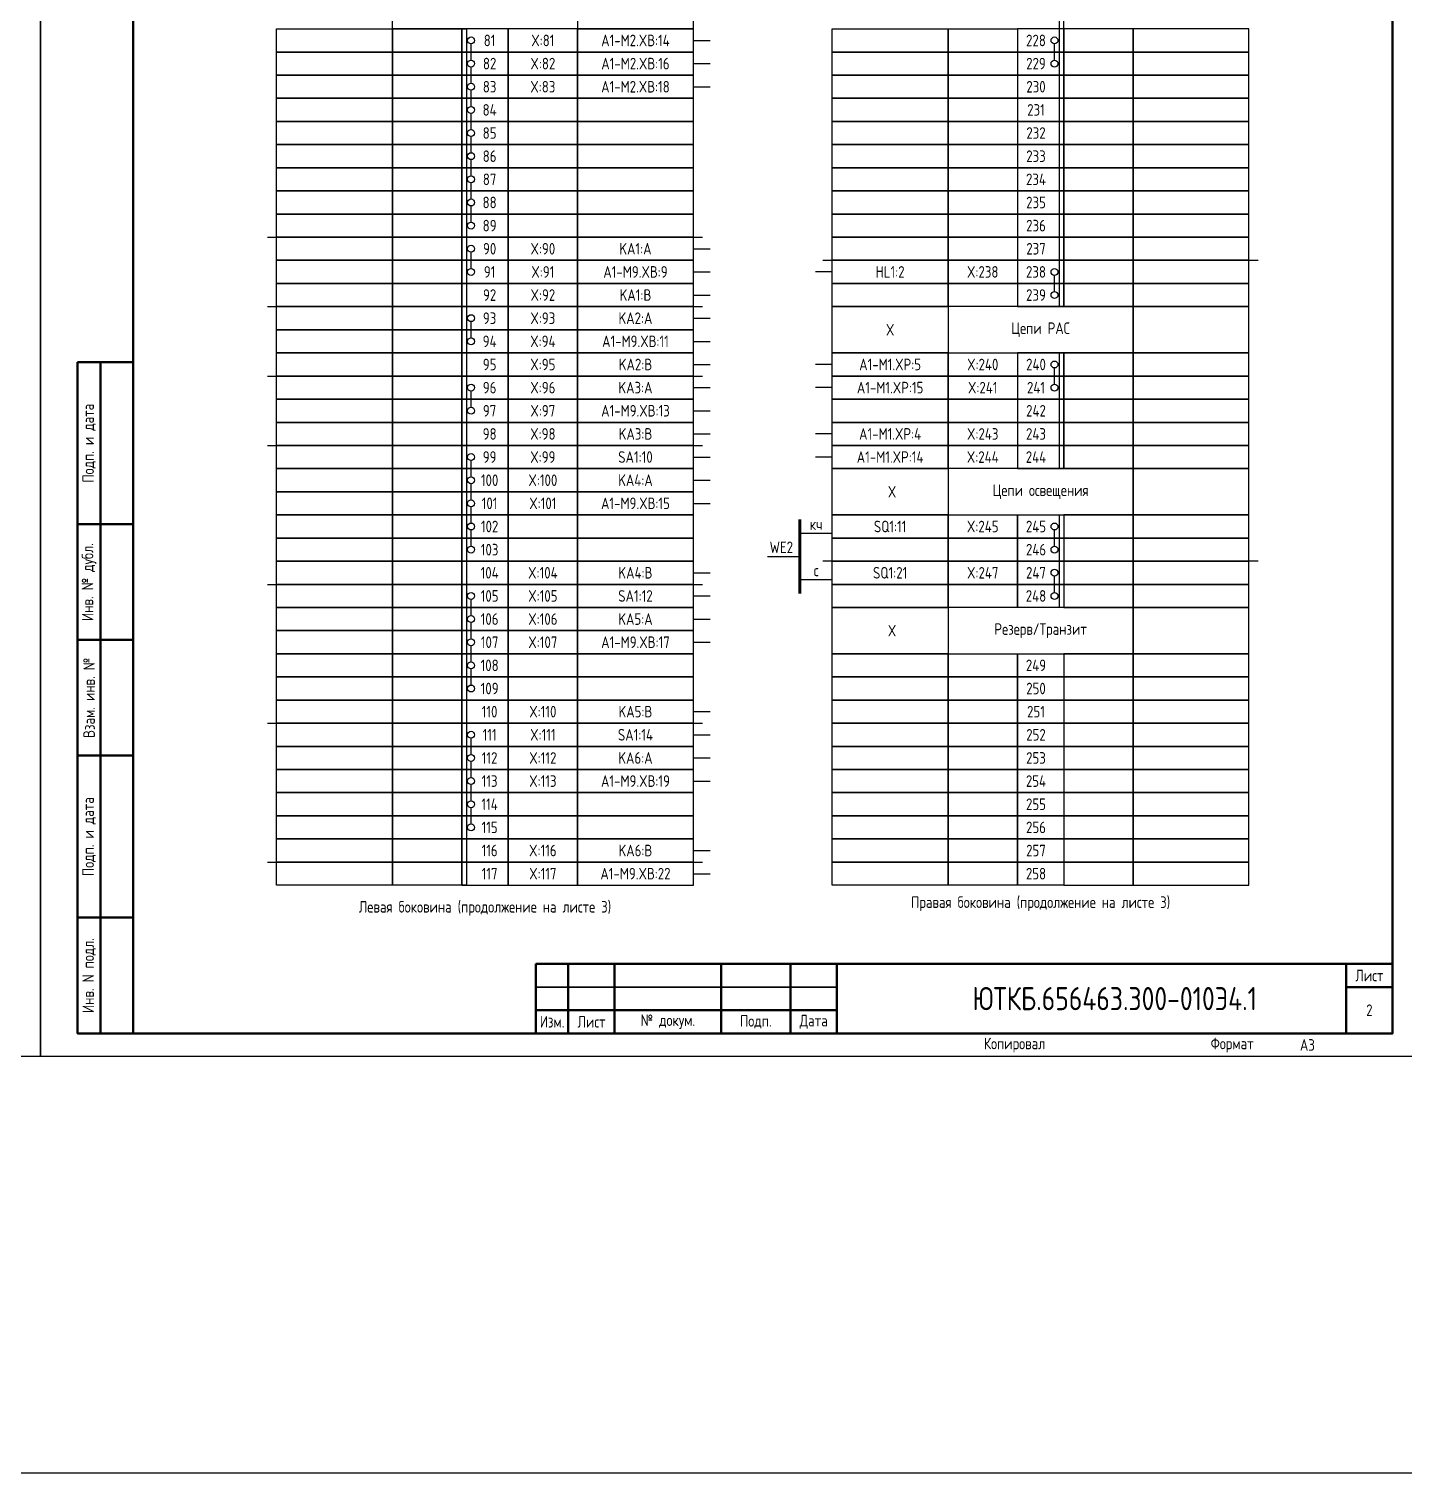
# Model space of a CAD drawing. Header units: millimetres. Extents: x -774 to 4101, y -90 to 618.
# Drawn here: x 3234.5 to 3531.5, y -90 to 222 of the extents above; entities that cross this region are included whole.
import ezdxf

# ---------------------------------------------------------------- set-up
doc = ezdxf.new("R2010")
doc.units = ezdxf.units.MM
doc.styles.add('Gost_type_A', font='GOST_A.TTF')

# ---------------------------------------------------------------- blocks, each defined once
blk = doc.blocks.new('Штамп левый нижний')
at = {"lineweight": 50}
for points in [[(-12, 145), (-7, 145), (-7, 110), (-12, 110)], [(-7, 145), (0, 145), (0, 110), (-7, 110)], [(-12, 110), (-7, 110), (-7, 85), (-12, 85)], [(-7, 110), (0, 110), (0, 85), (-7, 85)], [(-12, 85), (-7, 85), (-7, 60), (-12, 60)], [(-7, 85), (0, 85), (0, 60), (-7, 60)], [(-12, 60), (-7, 60), (-7, 25), (-12, 25)], [(-7, 60), (0, 60), (0, 25), (-7, 25)], [(-12, 25), (-7, 25), (-7, 0), (-12, 0)], [(-7, 25), (0, 25), (0, 0), (-7, 0)]]:
    blk.add_lwpolyline(points, close=True, dxfattribs=at)
at = {"char_height": 2.5, "attachment_point": 5, "rotation": 90, "style": 'Gost_type_A'}
for s, insert, width in [('Подп. и дата', (-9.5, 127.5), 35), ('Инв. № дубл.', (-9.5, 97.5), 25), ('Взам. инв. №', (-9.5, 72.5), 25), ('Подп. и дата', (-9.5, 42.5), 35), ('Инв. N подл.', (-9.5, 12.5), 25)]:
    blk.add_mtext(s, dxfattribs=dict(at, insert=insert, width=width))
blk = doc.blocks.new('Штамп малый нижний')
at = {"lineweight": 50}
for points in [[(-185, 15), (-178, 15), (-178, 5), (-185, 5)], [(-178, 15), (-168, 15), (-168, 5), (-178, 5)], [(-168, 15), (-145, 15), (-145, 5), (-168, 5)], [(-145, 15), (-130, 15), (-130, 5), (-145, 5)], [(-130, 15), (-120, 15), (-120, 5), (-130, 5)], [(-120, 15), (-10, 15), (-10, 0), (-120, 0)], [(-10, 15), (0, 15), (0, 10), (-10, 10)], [(-10, 10), (0, 10), (0, 0), (-10, 0)], [(-185, 5), (-178, 5), (-178, 0), (-185, 0)], [(-178, 5), (-168, 5), (-168, 0), (-178, 0)], [(-168, 5), (-145, 5), (-145, 0), (-168, 0)], [(-145, 5), (-130, 5), (-130, 0), (-145, 0)], [(-130, 5), (-120, 5), (-120, 0), (-130, 0)]]:
    blk.add_lwpolyline(points, close=True, dxfattribs=at)
for points in [[(-185, 15), (-178, 15), (-178, 10), (-185, 10)], [(-178, 15), (-168, 15), (-168, 10), (-178, 10)], [(-168, 15), (-145, 15), (-145, 10), (-168, 10)], [(-145, 15), (-130, 15), (-130, 10), (-145, 10)], [(-130, 15), (-120, 15), (-120, 10), (-130, 10)], [(-185, 10), (-178, 10), (-178, 5), (-185, 5)], [(-178, 10), (-168, 10), (-168, 5), (-178, 5)], [(-168, 10), (-145, 10), (-145, 5), (-168, 5)], [(-145, 10), (-130, 10), (-130, 5), (-145, 5)], [(-130, 10), (-120, 10), (-120, 5), (-130, 5)]]:
    blk.add_lwpolyline(points, close=True)
at = {"char_height": 2.5, "style": 'Gost_type_A'}
for s, insert, width, attachment_point in [('Лист', (-5, 12.5), 10, 5), ('Изм.', (-181.5, 2.5), 7, 5), ('Лист', (-173, 2.5), 10, 5), ('№ докум.', (-156.5, 2.5), 23, 5), ('Подп.', (-137.5, 2.5), 15, 5), ('Дата', (-125, 2.5), 10, 5), ('Копировал', (-75, -2.53), 13.1202, 6), ('Формат', (-30, -2.53), 13.1202, 6)]:
    blk.add_mtext(s, dxfattribs=dict(at, insert=insert, width=width, attachment_point=attachment_point))

msp = doc.modelspace()

# ---------------------------------------------------------------- linework, layer by layer
for p, q in [((3330, 215.25), (3330, 218.75)), ((3378, 219.5), (3381.62, 219.5)), ((3456, 215.25), (3456, 218.75)), ((3330, 210.25), (3330, 213.75)), ((3378, 214.5), (3381.62, 214.5)), ((3378, 209.5), (3381.62, 209.5)), ((3330, 205.25), (3330, 208.75)), ((3330, 200.25), (3330, 203.75)), ((3330, 195.25), (3330, 198.75)), ((3330, 190.25), (3330, 193.75)), ((3330, 185.25), (3330, 188.75)), ((3330, 180.25), (3330, 183.75)), ((3330, 170.25), (3330, 173.75)), ((3378, 174.5), (3381.62, 174.5)), ((3378, 169.5), (3381.62, 169.5)), ((3408, 169.5), (3404.38, 169.5)), ((3456, 165.25), (3456, 168.75)), ((3378, 164.5), (3381.62, 164.5)), ((3378, 159.5), (3381.62, 159.5)), ((3330, 155.25), (3330, 158.75)), ((3378, 154.5), (3381.62, 154.5)), ((3457, 152), (3457, 127)), ((3378, 149.5), (3381.62, 149.5)), ((3408, 149.5), (3404.38, 149.5)), ((3456, 145.25), (3456, 148.75)), ((3330, 140.25), (3330, 143.75)), ((3378, 144.5), (3381.62, 144.5)), ((3408, 144.5), (3404.38, 144.5)), ((3378, 139.5), (3381.62, 139.5)), ((3378, 134.5), (3381.62, 134.5)), ((3408, 134.5), (3404.38, 134.5)), ((3330, 125.25), (3330, 128.75)), ((3378, 129.5), (3381.62, 129.5)), ((3408, 129.5), (3404.38, 129.5)), ((3330, 120.25), (3330, 123.75)), ((3378, 124.5), (3381.62, 124.5)), ((3330, 115.25), (3330, 118.75)), ((3378, 119.5), (3381.62, 119.5)), ((3457, 117), (3457, 107)), ((3330, 110.25), (3330, 113.75)), ((3408, 113), (3401, 113)), ((3456, 110.25), (3456, 113.75)), ((3394, 108), (3401, 108)), ((3457, 107), (3457, 97)), ((3378, 104.5), (3381.62, 104.5)), ((3408, 103), (3401, 103)), ((3456, 100.25), (3456, 103.75)), ((3330, 95.25), (3330, 98.75)), ((3378, 99.5), (3381.62, 99.5)), ((3330, 90.25), (3330, 93.75)), ((3378, 94.5), (3381.62, 94.5)), ((3330, 85.25), (3330, 88.75)), ((3378, 89.5), (3381.62, 89.5)), ((3330, 80.25), (3330, 83.75)), ((3378, 74.5), (3381.62, 74.5)), ((3330, 65.25), (3330, 68.75)), ((3378, 69.5), (3381.62, 69.5)), ((3330, 60.25), (3330, 63.75)), ((3378, 64.5), (3381.62, 64.5)), ((3378, 59.5), (3381.62, 59.5)), ((3330, 55.25), (3330, 58.75)), ((3330, 50.25), (3330, 53.75)), ((3378, 44.5), (3381.62, 44.5)), ((3378, 39.5), (3381.62, 39.5))]:
    msp.add_line(p, q)
at = {"lineweight": 30}
for p, q in [((3286, 177), (3380, 177)), ((3406, 172), (3500, 172)), ((3286, 162), (3380, 162)), ((3286, 147), (3380, 147)), ((3286, 132), (3380, 132)), ((3500, 107), (3406, 107)), ((3286, 102), (3380, 102)), ((3286, 72), (3380, 72)), ((3286, 42), (3380, 42))]:
    msp.add_line(p, q, dxfattribs=at)
at = {"linetype": 'ByBlock', "lineweight": 60}
msp.add_line((3401, 100), (3401, 116), dxfattribs=at)
at = {"color": 3}
msp.add_lwpolyline([(-774, 618), (4101, 618), (4101, -90), (-774, -90)], close=True, dxfattribs=at)
for points in [[(3237, 420), (3237, 0), (2940, 0), (2940, 420)], [(3534, 420), (3534, 0), (3237, 0), (3237, 420)], [(3313, 232), (3353, 232), (3353, 222), (3313, 222)], [(3378, 232), (3353, 232), (3353, 222), (3378, 222)], [(3458, 232), (3457, 232), (3457, 162), (3458, 162)], [(3288, 222), (3313, 222), (3313, 217), (3288, 217)], [(3313, 222), (3328, 222), (3328, 217), (3313, 217)], [(3338, 222), (3328, 222), (3328, 217), (3338, 217)], [(3328, 222), (3329, 222), (3329, 217), (3328, 217)], [(3353, 222), (3338, 222), (3338, 217), (3353, 217)], [(3378, 222), (3353, 222), (3353, 217), (3378, 217)], [(3408, 222), (3433, 222), (3433, 217), (3408, 217)], [(3433, 222), (3448, 222), (3448, 217), (3433, 217)], [(3458, 222), (3448, 222), (3448, 217), (3458, 217)], [(3473, 222), (3458, 222), (3458, 217), (3473, 217)], [(3498, 222), (3473, 222), (3473, 217), (3498, 217)], [(3288, 217), (3313, 217), (3313, 212), (3288, 212)], [(3313, 217), (3328, 217), (3328, 212), (3313, 212)], [(3338, 217), (3328, 217), (3328, 212), (3338, 212)], [(3328, 217), (3329, 217), (3329, 212), (3328, 212)], [(3353, 217), (3338, 217), (3338, 212), (3353, 212)], [(3378, 217), (3353, 217), (3353, 212), (3378, 212)], [(3408, 217), (3433, 217), (3433, 212), (3408, 212)], [(3433, 217), (3448, 217), (3448, 212), (3433, 212)], [(3458, 217), (3448, 217), (3448, 212), (3458, 212)], [(3473, 217), (3458, 217), (3458, 212), (3473, 212)], [(3498, 217), (3473, 217), (3473, 212), (3498, 212)], [(3288, 212), (3313, 212), (3313, 207), (3288, 207)], [(3313, 212), (3328, 212), (3328, 207), (3313, 207)], [(3338, 212), (3328, 212), (3328, 207), (3338, 207)], [(3328, 212), (3329, 212), (3329, 207), (3328, 207)], [(3353, 212), (3338, 212), (3338, 207), (3353, 207)], [(3378, 212), (3353, 212), (3353, 207), (3378, 207)], [(3408, 212), (3433, 212), (3433, 207), (3408, 207)], [(3433, 212), (3448, 212), (3448, 207), (3433, 207)], [(3458, 212), (3448, 212), (3448, 207), (3458, 207)], [(3473, 212), (3458, 212), (3458, 207), (3473, 207)], [(3498, 212), (3473, 212), (3473, 207), (3498, 207)], [(3288, 207), (3313, 207), (3313, 202), (3288, 202)], [(3313, 207), (3328, 207), (3328, 202), (3313, 202)], [(3338, 207), (3328, 207), (3328, 202), (3338, 202)], [(3328, 207), (3329, 207), (3329, 202), (3328, 202)], [(3353, 207), (3338, 207), (3338, 202), (3353, 202)], [(3378, 207), (3353, 207), (3353, 202), (3378, 202)], [(3408, 207), (3433, 207), (3433, 202), (3408, 202)], [(3433, 207), (3448, 207), (3448, 202), (3433, 202)], [(3458, 207), (3448, 207), (3448, 202), (3458, 202)], [(3473, 207), (3458, 207), (3458, 202), (3473, 202)], [(3498, 207), (3473, 207), (3473, 202), (3498, 202)], [(3288, 202), (3313, 202), (3313, 197), (3288, 197)], [(3313, 202), (3328, 202), (3328, 197), (3313, 197)], [(3338, 202), (3328, 202), (3328, 197), (3338, 197)], [(3328, 202), (3329, 202), (3329, 197), (3328, 197)], [(3353, 202), (3338, 202), (3338, 197), (3353, 197)], [(3378, 202), (3353, 202), (3353, 197), (3378, 197)], [(3408, 202), (3433, 202), (3433, 197), (3408, 197)], [(3433, 202), (3448, 202), (3448, 197), (3433, 197)], [(3458, 202), (3448, 202), (3448, 197), (3458, 197)], [(3473, 202), (3458, 202), (3458, 197), (3473, 197)], [(3498, 202), (3473, 202), (3473, 197), (3498, 197)], [(3288, 197), (3313, 197), (3313, 192), (3288, 192)], [(3313, 197), (3328, 197), (3328, 192), (3313, 192)], [(3338, 197), (3328, 197), (3328, 192), (3338, 192)], [(3328, 197), (3329, 197), (3329, 192), (3328, 192)], [(3353, 197), (3338, 197), (3338, 192), (3353, 192)], [(3378, 197), (3353, 197), (3353, 192), (3378, 192)], [(3408, 197), (3433, 197), (3433, 192), (3408, 192)], [(3433, 197), (3448, 197), (3448, 192), (3433, 192)], [(3458, 197), (3448, 197), (3448, 192), (3458, 192)], [(3473, 197), (3458, 197), (3458, 192), (3473, 192)], [(3498, 197), (3473, 197), (3473, 192), (3498, 192)], [(3288, 192), (3313, 192), (3313, 187), (3288, 187)], [(3313, 192), (3328, 192), (3328, 187), (3313, 187)], [(3338, 192), (3328, 192), (3328, 187), (3338, 187)], [(3328, 192), (3329, 192), (3329, 187), (3328, 187)], [(3353, 192), (3338, 192), (3338, 187), (3353, 187)], [(3378, 192), (3353, 192), (3353, 187), (3378, 187)], [(3408, 192), (3433, 192), (3433, 187), (3408, 187)], [(3433, 192), (3448, 192), (3448, 187), (3433, 187)], [(3458, 192), (3448, 192), (3448, 187), (3458, 187)], [(3473, 192), (3458, 192), (3458, 187), (3473, 187)], [(3498, 192), (3473, 192), (3473, 187), (3498, 187)], [(3288, 187), (3313, 187), (3313, 182), (3288, 182)], [(3313, 187), (3328, 187), (3328, 182), (3313, 182)], [(3338, 187), (3328, 187), (3328, 182), (3338, 182)], [(3328, 187), (3329, 187), (3329, 182), (3328, 182)], [(3353, 187), (3338, 187), (3338, 182), (3353, 182)], [(3378, 187), (3353, 187), (3353, 182), (3378, 182)], [(3408, 187), (3433, 187), (3433, 182), (3408, 182)], [(3433, 187), (3448, 187), (3448, 182), (3433, 182)], [(3458, 187), (3448, 187), (3448, 182), (3458, 182)], [(3473, 187), (3458, 187), (3458, 182), (3473, 182)], [(3498, 187), (3473, 187), (3473, 182), (3498, 182)], [(3288, 182), (3313, 182), (3313, 177), (3288, 177)], [(3313, 182), (3328, 182), (3328, 177), (3313, 177)], [(3338, 182), (3328, 182), (3328, 177), (3338, 177)], [(3328, 182), (3329, 182), (3329, 177), (3328, 177)], [(3353, 182), (3338, 182), (3338, 177), (3353, 177)], [(3378, 182), (3353, 182), (3353, 177), (3378, 177)], [(3408, 182), (3433, 182), (3433, 177), (3408, 177)], [(3433, 182), (3448, 182), (3448, 177), (3433, 177)], [(3458, 182), (3448, 182), (3448, 177), (3458, 177)], [(3473, 182), (3458, 182), (3458, 177), (3473, 177)], [(3498, 182), (3473, 182), (3473, 177), (3498, 177)], [(3288, 177), (3313, 177), (3313, 172), (3288, 172)], [(3313, 177), (3328, 177), (3328, 172), (3313, 172)], [(3338, 177), (3328, 177), (3328, 172), (3338, 172)], [(3328, 177), (3329, 177), (3329, 172), (3328, 172)], [(3353, 177), (3338, 177), (3338, 172), (3353, 172)], [(3378, 177), (3353, 177), (3353, 172), (3378, 172)], [(3408, 177), (3433, 177), (3433, 172), (3408, 172)], [(3433, 177), (3448, 177), (3448, 172), (3433, 172)], [(3458, 177), (3448, 177), (3448, 172), (3458, 172)], [(3473, 177), (3458, 177), (3458, 172), (3473, 172)], [(3498, 177), (3473, 177), (3473, 172), (3498, 172)], [(3288, 172), (3313, 172), (3313, 167), (3288, 167)], [(3313, 172), (3328, 172), (3328, 167), (3313, 167)], [(3338, 172), (3328, 172), (3328, 167), (3338, 167)], [(3328, 172), (3329, 172), (3329, 167), (3328, 167)], [(3353, 172), (3338, 172), (3338, 167), (3353, 167)], [(3378, 172), (3353, 172), (3353, 167), (3378, 167)], [(3408, 172), (3433, 172), (3433, 167), (3408, 167)], [(3433, 172), (3448, 172), (3448, 167), (3433, 167)], [(3458, 172), (3448, 172), (3448, 167), (3458, 167)], [(3473, 172), (3458, 172), (3458, 167), (3473, 167)], [(3498, 172), (3473, 172), (3473, 167), (3498, 167)], [(3288, 167), (3313, 167), (3313, 162), (3288, 162)], [(3313, 167), (3328, 167), (3328, 162), (3313, 162)], [(3338, 167), (3328, 167), (3328, 162), (3338, 162)], [(3328, 167), (3329, 167), (3329, 162), (3328, 162)], [(3353, 167), (3338, 167), (3338, 162), (3353, 162)], [(3378, 167), (3353, 167), (3353, 162), (3378, 162)], [(3408, 167), (3433, 167), (3433, 162), (3408, 162)], [(3433, 167), (3448, 167), (3448, 162), (3433, 162)], [(3458, 167), (3448, 167), (3448, 162), (3458, 162)], [(3473, 167), (3458, 167), (3458, 162), (3473, 162)], [(3498, 167), (3473, 167), (3473, 162), (3498, 162)], [(3288, 162), (3313, 162), (3313, 157), (3288, 157)], [(3313, 162), (3328, 162), (3328, 157), (3313, 157)], [(3338, 162), (3328, 162), (3328, 157), (3338, 157)], [(3328, 162), (3329, 162), (3329, 157), (3328, 157)], [(3353, 162), (3338, 162), (3338, 157), (3353, 157)], [(3378, 162), (3353, 162), (3353, 157), (3378, 157)], [(3408, 162), (3433, 162), (3433, 152), (3408, 152)], [(3473, 162), (3433, 162), (3433, 152), (3473, 152)], [(3498, 162), (3473, 162), (3473, 152), (3498, 152)], [(3288, 157), (3313, 157), (3313, 152), (3288, 152)], [(3313, 157), (3328, 157), (3328, 152), (3313, 152)], [(3338, 157), (3328, 157), (3328, 152), (3338, 152)], [(3328, 157), (3329, 157), (3329, 152), (3328, 152)], [(3353, 157), (3338, 157), (3338, 152), (3353, 152)], [(3378, 157), (3353, 157), (3353, 152), (3378, 152)], [(3288, 152), (3313, 152), (3313, 147), (3288, 147)], [(3313, 152), (3328, 152), (3328, 147), (3313, 147)], [(3338, 152), (3328, 152), (3328, 147), (3338, 147)], [(3328, 152), (3329, 152), (3329, 147), (3328, 147)], [(3353, 152), (3338, 152), (3338, 147), (3353, 147)], [(3378, 152), (3353, 152), (3353, 147), (3378, 147)], [(3408, 152), (3433, 152), (3433, 147), (3408, 147)], [(3433, 152), (3448, 152), (3448, 147), (3433, 147)], [(3458, 152), (3448, 152), (3448, 147), (3458, 147)], [(3473, 152), (3458, 152), (3458, 147), (3473, 147)], [(3498, 152), (3473, 152), (3473, 147), (3498, 147)], [(3288, 147), (3313, 147), (3313, 142), (3288, 142)], [(3313, 147), (3328, 147), (3328, 142), (3313, 142)], [(3338, 147), (3328, 147), (3328, 142), (3338, 142)], [(3328, 147), (3329, 147), (3329, 142), (3328, 142)], [(3353, 147), (3338, 147), (3338, 142), (3353, 142)], [(3378, 147), (3353, 147), (3353, 142), (3378, 142)], [(3408, 147), (3433, 147), (3433, 142), (3408, 142)], [(3433, 147), (3448, 147), (3448, 142), (3433, 142)], [(3458, 147), (3448, 147), (3448, 142), (3458, 142)], [(3473, 147), (3458, 147), (3458, 142), (3473, 142)], [(3498, 147), (3473, 147), (3473, 142), (3498, 142)], [(3288, 142), (3313, 142), (3313, 137), (3288, 137)], [(3313, 142), (3328, 142), (3328, 137), (3313, 137)], [(3338, 142), (3328, 142), (3328, 137), (3338, 137)], [(3328, 142), (3329, 142), (3329, 137), (3328, 137)], [(3353, 142), (3338, 142), (3338, 137), (3353, 137)], [(3378, 142), (3353, 142), (3353, 137), (3378, 137)], [(3408, 142), (3433, 142), (3433, 137), (3408, 137)], [(3433, 142), (3448, 142), (3448, 137), (3433, 137)], [(3458, 142), (3448, 142), (3448, 137), (3458, 137)], [(3473, 142), (3458, 142), (3458, 137), (3473, 137)], [(3498, 142), (3473, 142), (3473, 137), (3498, 137)], [(3288, 137), (3313, 137), (3313, 132), (3288, 132)], [(3313, 137), (3328, 137), (3328, 132), (3313, 132)], [(3338, 137), (3328, 137), (3328, 132), (3338, 132)], [(3328, 137), (3329, 137), (3329, 132), (3328, 132)], [(3353, 137), (3338, 137), (3338, 132), (3353, 132)], [(3378, 137), (3353, 137), (3353, 132), (3378, 132)], [(3408, 137), (3433, 137), (3433, 132), (3408, 132)], [(3433, 137), (3448, 137), (3448, 132), (3433, 132)], [(3458, 137), (3448, 137), (3448, 132), (3458, 132)], [(3473, 137), (3458, 137), (3458, 132), (3473, 132)], [(3498, 137), (3473, 137), (3473, 132), (3498, 132)], [(3288, 132), (3313, 132), (3313, 127), (3288, 127)], [(3313, 132), (3328, 132), (3328, 127), (3313, 127)], [(3338, 132), (3328, 132), (3328, 127), (3338, 127)], [(3328, 132), (3329, 132), (3329, 127), (3328, 127)], [(3353, 132), (3338, 132), (3338, 127), (3353, 127)], [(3378, 132), (3353, 132), (3353, 127), (3378, 127)], [(3408, 132), (3433, 132), (3433, 127), (3408, 127)], [(3433, 132), (3448, 132), (3448, 127), (3433, 127)], [(3458, 132), (3448, 132), (3448, 127), (3458, 127)], [(3473, 132), (3458, 132), (3458, 127), (3473, 127)], [(3498, 132), (3473, 132), (3473, 127), (3498, 127)], [(3288, 127), (3313, 127), (3313, 122), (3288, 122)], [(3313, 127), (3328, 127), (3328, 122), (3313, 122)], [(3338, 127), (3328, 127), (3328, 122), (3338, 122)], [(3328, 127), (3329, 127), (3329, 122), (3328, 122)], [(3353, 127), (3338, 127), (3338, 122), (3353, 122)], [(3378, 127), (3353, 127), (3353, 122), (3378, 122)], [(3408, 127), (3433, 127), (3433, 117), (3408, 117)], [(3473, 127), (3433, 127), (3433, 117), (3473, 117)], [(3498, 127), (3473, 127), (3473, 117), (3498, 117)], [(3288, 122), (3313, 122), (3313, 117), (3288, 117)], [(3313, 122), (3328, 122), (3328, 117), (3313, 117)], [(3338, 122), (3328, 122), (3328, 117), (3338, 117)], [(3328, 122), (3329, 122), (3329, 117), (3328, 117)], [(3353, 122), (3338, 122), (3338, 117), (3353, 117)], [(3378, 122), (3353, 122), (3353, 117), (3378, 117)], [(3288, 117), (3313, 117), (3313, 112), (3288, 112)], [(3313, 117), (3328, 117), (3328, 112), (3313, 112)], [(3338, 117), (3328, 117), (3328, 112), (3338, 112)], [(3328, 117), (3329, 117), (3329, 112), (3328, 112)], [(3353, 117), (3338, 117), (3338, 112), (3353, 112)], [(3378, 117), (3353, 117), (3353, 112), (3378, 112)], [(3408, 117), (3433, 117), (3433, 112), (3408, 112)], [(3433, 117), (3448, 117), (3448, 112), (3433, 112)], [(3448, 117), (3458, 117), (3458, 112), (3448, 112)], [(3473, 117), (3458, 117), (3458, 112), (3473, 112)], [(3498, 117), (3473, 117), (3473, 112), (3498, 112)], [(3288, 112), (3313, 112), (3313, 107), (3288, 107)], [(3313, 112), (3328, 112), (3328, 107), (3313, 107)], [(3338, 112), (3328, 112), (3328, 107), (3338, 107)], [(3328, 112), (3329, 112), (3329, 107), (3328, 107)], [(3353, 112), (3338, 112), (3338, 107), (3353, 107)], [(3378, 112), (3353, 112), (3353, 107), (3378, 107)], [(3408, 112), (3433, 112), (3433, 107), (3408, 107)], [(3433, 112), (3448, 112), (3448, 107), (3433, 107)], [(3448, 112), (3458, 112), (3458, 107), (3448, 107)], [(3473, 112), (3458, 112), (3458, 107), (3473, 107)], [(3498, 112), (3473, 112), (3473, 107), (3498, 107)], [(3288, 107), (3313, 107), (3313, 102), (3288, 102)], [(3313, 107), (3328, 107), (3328, 102), (3313, 102)], [(3338, 107), (3328, 107), (3328, 102), (3338, 102)], [(3328, 107), (3329, 107), (3329, 102), (3328, 102)], [(3353, 107), (3338, 107), (3338, 102), (3353, 102)], [(3378, 107), (3353, 107), (3353, 102), (3378, 102)], [(3408, 107), (3433, 107), (3433, 102), (3408, 102)], [(3433, 107), (3448, 107), (3448, 102), (3433, 102)], [(3448, 107), (3458, 107), (3458, 102), (3448, 102)], [(3473, 107), (3458, 107), (3458, 102), (3473, 102)], [(3498, 107), (3473, 107), (3473, 102), (3498, 102)], [(3288, 102), (3313, 102), (3313, 97), (3288, 97)], [(3313, 102), (3328, 102), (3328, 97), (3313, 97)], [(3338, 102), (3328, 102), (3328, 97), (3338, 97)], [(3328, 102), (3329, 102), (3329, 97), (3328, 97)], [(3353, 102), (3338, 102), (3338, 97), (3353, 97)], [(3378, 102), (3353, 102), (3353, 97), (3378, 97)], [(3408, 102), (3433, 102), (3433, 97), (3408, 97)], [(3433, 102), (3448, 102), (3448, 97), (3433, 97)], [(3448, 102), (3458, 102), (3458, 97), (3448, 97)], [(3473, 102), (3458, 102), (3458, 97), (3473, 97)], [(3498, 102), (3473, 102), (3473, 97), (3498, 97)], [(3288, 97), (3313, 97), (3313, 92), (3288, 92)], [(3313, 97), (3328, 97), (3328, 92), (3313, 92)], [(3338, 97), (3328, 97), (3328, 92), (3338, 92)], [(3328, 97), (3329, 97), (3329, 92), (3328, 92)], [(3353, 97), (3338, 97), (3338, 92), (3353, 92)], [(3378, 97), (3353, 97), (3353, 92), (3378, 92)], [(3408, 97), (3433, 97), (3433, 87), (3408, 87)], [(3473, 97), (3433, 97), (3433, 87), (3473, 87)], [(3498, 97), (3473, 97), (3473, 87), (3498, 87)], [(3288, 92), (3313, 92), (3313, 87), (3288, 87)], [(3313, 92), (3328, 92), (3328, 87), (3313, 87)], [(3338, 92), (3328, 92), (3328, 87), (3338, 87)], [(3328, 92), (3329, 92), (3329, 87), (3328, 87)], [(3353, 92), (3338, 92), (3338, 87), (3353, 87)], [(3378, 92), (3353, 92), (3353, 87), (3378, 87)], [(3288, 87), (3313, 87), (3313, 82), (3288, 82)], [(3313, 87), (3328, 87), (3328, 82), (3313, 82)], [(3338, 87), (3328, 87), (3328, 82), (3338, 82)], [(3328, 87), (3329, 87), (3329, 82), (3328, 82)], [(3353, 87), (3338, 87), (3338, 82), (3353, 82)], [(3378, 87), (3353, 87), (3353, 82), (3378, 82)], [(3408, 87), (3433, 87), (3433, 82), (3408, 82)], [(3433, 87), (3448, 87), (3448, 82), (3433, 82)], [(3448, 87), (3458, 87), (3458, 82), (3448, 82)], [(3473, 87), (3458, 87), (3458, 82), (3473, 82)], [(3498, 87), (3473, 87), (3473, 82), (3498, 82)], [(3288, 82), (3313, 82), (3313, 77), (3288, 77)], [(3313, 82), (3328, 82), (3328, 77), (3313, 77)], [(3338, 82), (3328, 82), (3328, 77), (3338, 77)], [(3328, 82), (3329, 82), (3329, 77), (3328, 77)], [(3353, 82), (3338, 82), (3338, 77), (3353, 77)], [(3378, 82), (3353, 82), (3353, 77), (3378, 77)], [(3408, 82), (3433, 82), (3433, 77), (3408, 77)], [(3433, 82), (3448, 82), (3448, 77), (3433, 77)], [(3448, 82), (3458, 82), (3458, 77), (3448, 77)], [(3473, 82), (3458, 82), (3458, 77), (3473, 77)], [(3498, 82), (3473, 82), (3473, 77), (3498, 77)], [(3288, 77), (3313, 77), (3313, 72), (3288, 72)], [(3313, 77), (3328, 77), (3328, 72), (3313, 72)], [(3338, 77), (3328, 77), (3328, 72), (3338, 72)], [(3328, 77), (3329, 77), (3329, 72), (3328, 72)], [(3353, 77), (3338, 77), (3338, 72), (3353, 72)], [(3378, 77), (3353, 77), (3353, 72), (3378, 72)], [(3408, 77), (3433, 77), (3433, 72), (3408, 72)], [(3433, 77), (3448, 77), (3448, 72), (3433, 72)], [(3448, 77), (3458, 77), (3458, 72), (3448, 72)], [(3473, 77), (3458, 77), (3458, 72), (3473, 72)], [(3498, 77), (3473, 77), (3473, 72), (3498, 72)], [(3288, 72), (3313, 72), (3313, 67), (3288, 67)], [(3313, 72), (3328, 72), (3328, 67), (3313, 67)], [(3338, 72), (3328, 72), (3328, 67), (3338, 67)], [(3328, 72), (3329, 72), (3329, 67), (3328, 67)], [(3353, 72), (3338, 72), (3338, 67), (3353, 67)], [(3378, 72), (3353, 72), (3353, 67), (3378, 67)], [(3408, 72), (3433, 72), (3433, 67), (3408, 67)], [(3433, 72), (3448, 72), (3448, 67), (3433, 67)], [(3448, 72), (3458, 72), (3458, 67), (3448, 67)], [(3473, 72), (3458, 72), (3458, 67), (3473, 67)], [(3498, 72), (3473, 72), (3473, 67), (3498, 67)], [(3288, 67), (3313, 67), (3313, 62), (3288, 62)], [(3313, 67), (3328, 67), (3328, 62), (3313, 62)], [(3338, 67), (3328, 67), (3328, 62), (3338, 62)], [(3328, 67), (3329, 67), (3329, 62), (3328, 62)], [(3353, 67), (3338, 67), (3338, 62), (3353, 62)], [(3378, 67), (3353, 67), (3353, 62), (3378, 62)], [(3408, 67), (3433, 67), (3433, 62), (3408, 62)], [(3433, 67), (3448, 67), (3448, 62), (3433, 62)], [(3448, 67), (3458, 67), (3458, 62), (3448, 62)], [(3473, 67), (3458, 67), (3458, 62), (3473, 62)], [(3498, 67), (3473, 67), (3473, 62), (3498, 62)], [(3288, 62), (3313, 62), (3313, 57), (3288, 57)], [(3313, 62), (3328, 62), (3328, 57), (3313, 57)], [(3338, 62), (3328, 62), (3328, 57), (3338, 57)], [(3328, 62), (3329, 62), (3329, 57), (3328, 57)], [(3353, 62), (3338, 62), (3338, 57), (3353, 57)], [(3378, 62), (3353, 62), (3353, 57), (3378, 57)], [(3408, 62), (3433, 62), (3433, 57), (3408, 57)], [(3433, 62), (3448, 62), (3448, 57), (3433, 57)], [(3448, 62), (3458, 62), (3458, 57), (3448, 57)], [(3473, 62), (3458, 62), (3458, 57), (3473, 57)], [(3498, 62), (3473, 62), (3473, 57), (3498, 57)], [(3288, 57), (3313, 57), (3313, 52), (3288, 52)], [(3313, 57), (3328, 57), (3328, 52), (3313, 52)], [(3338, 57), (3328, 57), (3328, 52), (3338, 52)], [(3328, 57), (3329, 57), (3329, 52), (3328, 52)], [(3353, 57), (3338, 57), (3338, 52), (3353, 52)], [(3378, 57), (3353, 57), (3353, 52), (3378, 52)], [(3408, 57), (3433, 57), (3433, 52), (3408, 52)], [(3433, 57), (3448, 57), (3448, 52), (3433, 52)], [(3448, 57), (3458, 57), (3458, 52), (3448, 52)], [(3473, 57), (3458, 57), (3458, 52), (3473, 52)], [(3498, 57), (3473, 57), (3473, 52), (3498, 52)], [(3288, 52), (3313, 52), (3313, 47), (3288, 47)], [(3313, 52), (3328, 52), (3328, 47), (3313, 47)], [(3338, 52), (3328, 52), (3328, 47), (3338, 47)], [(3328, 52), (3329, 52), (3329, 47), (3328, 47)], [(3353, 52), (3338, 52), (3338, 47), (3353, 47)], [(3378, 52), (3353, 52), (3353, 47), (3378, 47)], [(3408, 52), (3433, 52), (3433, 47), (3408, 47)], [(3433, 52), (3448, 52), (3448, 47), (3433, 47)], [(3448, 52), (3458, 52), (3458, 47), (3448, 47)], [(3473, 52), (3458, 52), (3458, 47), (3473, 47)], [(3498, 52), (3473, 52), (3473, 47), (3498, 47)], [(3288, 47), (3313, 47), (3313, 42), (3288, 42)], [(3313, 47), (3328, 47), (3328, 42), (3313, 42)], [(3338, 47), (3328, 47), (3328, 42), (3338, 42)], [(3328, 47), (3329, 47), (3329, 42), (3328, 42)], [(3353, 47), (3338, 47), (3338, 42), (3353, 42)], [(3378, 47), (3353, 47), (3353, 42), (3378, 42)], [(3408, 47), (3433, 47), (3433, 42), (3408, 42)], [(3433, 47), (3448, 47), (3448, 42), (3433, 42)], [(3448, 47), (3458, 47), (3458, 42), (3448, 42)], [(3473, 47), (3458, 47), (3458, 42), (3473, 42)], [(3498, 47), (3473, 47), (3473, 42), (3498, 42)], [(3288, 42), (3313, 42), (3313, 37), (3288, 37)], [(3313, 42), (3328, 42), (3328, 37), (3313, 37)], [(3338, 42), (3328, 42), (3328, 37), (3338, 37)], [(3328, 42), (3329, 42), (3329, 37), (3328, 37)], [(3353, 42), (3338, 42), (3338, 37), (3353, 37)], [(3378, 42), (3353, 42), (3353, 37), (3378, 37)], [(3408, 42), (3433, 42), (3433, 37), (3408, 37)], [(3433, 42), (3448, 42), (3448, 37), (3433, 37)], [(3448, 42), (3458, 42), (3458, 37), (3448, 37)], [(3473, 42), (3458, 42), (3458, 37), (3473, 37)], [(3498, 42), (3473, 42), (3473, 37), (3498, 37)]]:
    msp.add_lwpolyline(points, close=True)
at = {"lineweight": 50}
msp.add_lwpolyline([(3529, 415), (3529, 5), (3257, 5), (3257, 415)], close=True, dxfattribs=at)
for centre in [(3330, 219.5), (3456, 219.5), (3330, 214.5), (3456, 214.5), (3330, 209.5), (3330, 204.5), (3330, 199.5), (3330, 194.5), (3330, 189.5), (3330, 184.5), (3330, 179.5), (3330, 174.5), (3330, 169.5), (3456, 169.5), (3456, 164.5), (3330, 159.5), (3330, 154.5), (3456, 149.5), (3330, 144.5), (3456, 144.5), (3330, 139.5), (3330, 129.5), (3330, 124.5), (3330, 119.5), (3330, 114.5), (3456, 114.5), (3330, 109.5), (3456, 109.5), (3456, 104.5), (3330, 99.5), (3456, 99.5), (3330, 94.5), (3330, 89.5), (3330, 84.5), (3330, 79.5), (3330, 69.5), (3330, 64.5), (3330, 59.5), (3330, 54.5), (3330, 49.5)]:
    msp.add_circle(centre, 0.75)

# ---------------------------------------------------------------- block references
at = {"color": 1}
msp.add_blockref('Штамп левый нижний', (3257, 5), dxfattribs=at)
msp.add_blockref('Штамп малый нижний', (3529, 5))

# ---------------------------------------------------------------- texts
at = {"ltscale": 10, "char_height": 2.5, "attachment_point": 5, "style": 'Gost_type_A'}
for s, insert, width in [('81', (3334, 219.5), 8), ('X:81', (3345.5, 219.5), 15), ('228', (3452, 219.5), 8), ('82', (3334, 214.5), 8), ('X:82', (3345.5, 214.5), 15), ('229', (3452, 214.5), 8), ('83', (3334, 209.5), 8), ('X:83', (3345.5, 209.5), 15), ('230', (3452, 209.5), 8), ('84', (3334, 204.5), 8), ('231', (3452, 204.5), 8), ('85', (3334, 199.5), 8), ('232', (3452, 199.5), 8), ('86', (3334, 194.5), 8), ('233', (3452, 194.5), 8), ('87', (3334, 189.5), 8), ('234', (3452, 189.5), 8), ('88', (3334, 184.5), 8), ('235', (3452, 184.5), 8), ('89', (3334, 179.5), 8), ('236', (3452, 179.5), 8), ('90', (3334, 174.5), 8), ('X:90', (3345.5, 174.5), 15), ('237', (3452, 174.5), 8), ('91', (3334, 169.5), 8), ('X:91', (3345.5, 169.5), 15), ('X:238', (3440.5, 169.5), 15), ('238', (3452, 169.5), 8), ('92', (3334, 164.5), 8), ('X:92', (3345.5, 164.5), 15), ('239', (3452, 164.5), 8), ('93', (3334, 159.5), 8), ('X:93', (3345.5, 159.5), 15), ('94', (3334, 154.5), 8), ('X:94', (3345.5, 154.5), 15), ('95', (3334, 149.5), 8), ('X:95', (3345.5, 149.5), 15), ('X:240', (3440.5, 149.5), 15), ('240', (3452, 149.5), 8), ('96', (3334, 144.5), 8), ('X:96', (3345.5, 144.5), 15), ('X:241', (3440.5, 144.5), 15), ('241', (3452, 144.5), 8), ('97', (3334, 139.5), 8), ('X:97', (3345.5, 139.5), 15), ('242', (3452, 139.5), 8), ('98', (3334, 134.5), 8), ('X:98', (3345.5, 134.5), 15), ('X:243', (3440.5, 134.5), 15), ('243', (3452, 134.5), 8), ('99', (3334, 129.5), 8), ('X:99', (3345.5, 129.5), 15), ('X:244', (3440.5, 129.5), 15), ('244', (3452, 129.5), 8), ('100', (3334, 124.5), 8), ('X:100', (3345.5, 124.5), 15), ('101', (3334, 119.5), 8), ('X:101', (3345.5, 119.5), 15), ('102', (3334, 114.5), 8), ('X:245', (3440.5, 114.5), 15), ('245', (3452, 114.5), 8), ('103', (3334, 109.5), 8), ('246', (3452, 109.5), 8), ('104', (3334, 104.5), 8), ('X:104', (3345.5, 104.5), 15), ('X:247', (3440.5, 104.5), 15), ('247', (3452, 104.5), 8), ('105', (3334, 99.5), 8), ('X:105', (3345.5, 99.5), 15), ('248', (3452, 99.5), 8), ('106', (3334, 94.5), 8), ('X:106', (3345.5, 94.5), 15), ('107', (3334, 89.5), 8), ('X:107', (3345.5, 89.5), 15), ('108', (3334, 84.5), 8), ('249', (3452, 84.5), 8), ('109', (3334, 79.5), 8), ('250', (3452, 79.5), 8), ('110', (3334, 74.5), 8), ('X:110', (3345.5, 74.5), 15), ('251', (3452, 74.5), 8), ('111', (3334, 69.5), 8), ('X:111', (3345.5, 69.5), 15), ('252', (3452, 69.5), 8), ('112', (3334, 64.5), 8), ('X:112', (3345.5, 64.5), 15), ('253', (3452, 64.5), 8), ('113', (3334, 59.5), 8), ('X:113', (3345.5, 59.5), 15), ('254', (3452, 59.5), 8), ('114', (3334, 54.5), 8), ('255', (3452, 54.5), 8), ('115', (3334, 49.5), 8), ('256', (3452, 49.5), 8), ('116', (3334, 44.5), 8), ('X:116', (3345.5, 44.5), 15), ('257', (3452, 44.5), 8), ('117', (3334, 39.5), 8), ('X:117', (3345.5, 39.5), 15), ('258', (3452, 39.5), 8)]:
    msp.add_mtext(s, dxfattribs=dict(at, insert=insert, width=width))
at = {"style": 'Gost_type_A'}
for s, insert, char_height, width, attachment_point in [('A1-M2.XВ:14', (3365.5, 219.5), 2.5, 25, 5), ('A1-M2.XВ:16', (3365.5, 214.5), 2.5, 25, 5), ('A1-M2.XВ:18', (3365.5, 209.5), 2.5, 25, 5), ('KA1:A', (3365.5, 174.5), 2.5, 25, 5), ('A1-M9.XВ:9', (3365.5, 169.5), 2.5, 25, 5), ('HL1:2', (3420.5, 169.5), 2.5, 25, 5), ('KA1:В', (3365.5, 164.5), 2.5, 25, 5), ('KA2:A', (3365.5, 159.5), 2.5, 25, 5), ('X', (3420.5, 157), 2.5, 25, 5), ('Цепи РАС', (3453, 157), 2.5, 40, 5), ('A1-M9.XВ:11', (3365.5, 154.5), 2.5, 25, 5), ('KA2:В', (3365.5, 149.5), 2.5, 25, 5), ('A1-M1.XP:5', (3420.5, 149.5), 2.5, 25, 5), ('KA3:A', (3365.5, 144.5), 2.5, 25, 5), ('A1-M1.XP:15', (3420.5, 144.5), 2.5, 25, 5), ('A1-M9.XВ:13', (3365.5, 139.5), 2.5, 25, 5), ('KA3:В', (3365.5, 134.5), 2.5, 25, 5), ('A1-M1.XP:4', (3420.5, 134.5), 2.5, 25, 5), ('SA1:10', (3365.5, 129.5), 2.5, 25, 5), ('A1-M1.XP:14', (3420.5, 129.5), 2.5, 25, 5), ('KA4:A', (3365.5, 124.5), 2.5, 25, 5), ('X', (3420.91, 122), 2.5, 25, 5), ('Цепи освещения', (3453, 122), 2.5, 40, 5), ('A1-M9.XВ:15', (3365.5, 119.5), 2.5, 25, 5), ('кч', (3404.5, 115), 2.5, 7, 5), ('SQ1:11', (3420.5, 114.5), 2.5, 25, 5), ('WE2', (3397, 110), 2.5, 7, 5), ('KA4:B', (3365.5, 104.5), 2.5, 25, 5), ('с', (3404.5, 105), 2.5, 7, 5), ('SQ1:21', (3420.5, 104.5), 2.5, 25, 5), ('SA1:12', (3365.5, 99.5), 2.5, 25, 5), ('KA5:A', (3365.5, 94.5), 2.5, 25, 5), ('A1-M9.XВ:17', (3365.5, 89.5), 2.5, 25, 5), ('X', (3420.91, 92), 2.5, 25, 5), ('Резерв/Транзит', (3453, 92), 2.5, 40, 5), ('KA5:B', (3365.5, 74.5), 2.5, 25, 5), ('SA1:14', (3365.5, 69.5), 2.5, 25, 5), ('KA6:A', (3365.5, 64.5), 2.5, 25, 5), ('A1-M9.XВ:19', (3365.5, 59.5), 2.5, 25, 5), ('KA6:B', (3365.5, 44.5), 2.5, 25, 5), ('А1-M9.XВ:22', (3365.5, 39.5), 2.5, 25, 5), ('Правая боковина (продолжение на листе 3)', (3453, 33), 2.5, 90, 5), ('Левая боковина (продолжение на листе 3)', (3333, 32), 2.5, 90, 5), ('ЮТКБ.656463.300-010Э4.1', (3469, 12.5), 5, 120, 5), ('2', (3524, 10), 2.5, 10, 5), ('A3', (3509, 2.5), 2.5, 20, 4), ('A3', (3509, 2.5), 2.5, 20, 4)]:
    msp.add_mtext(s, dxfattribs=dict(at, insert=insert, char_height=char_height, width=width, attachment_point=attachment_point))

doc.saveas('drawing.dxf')
